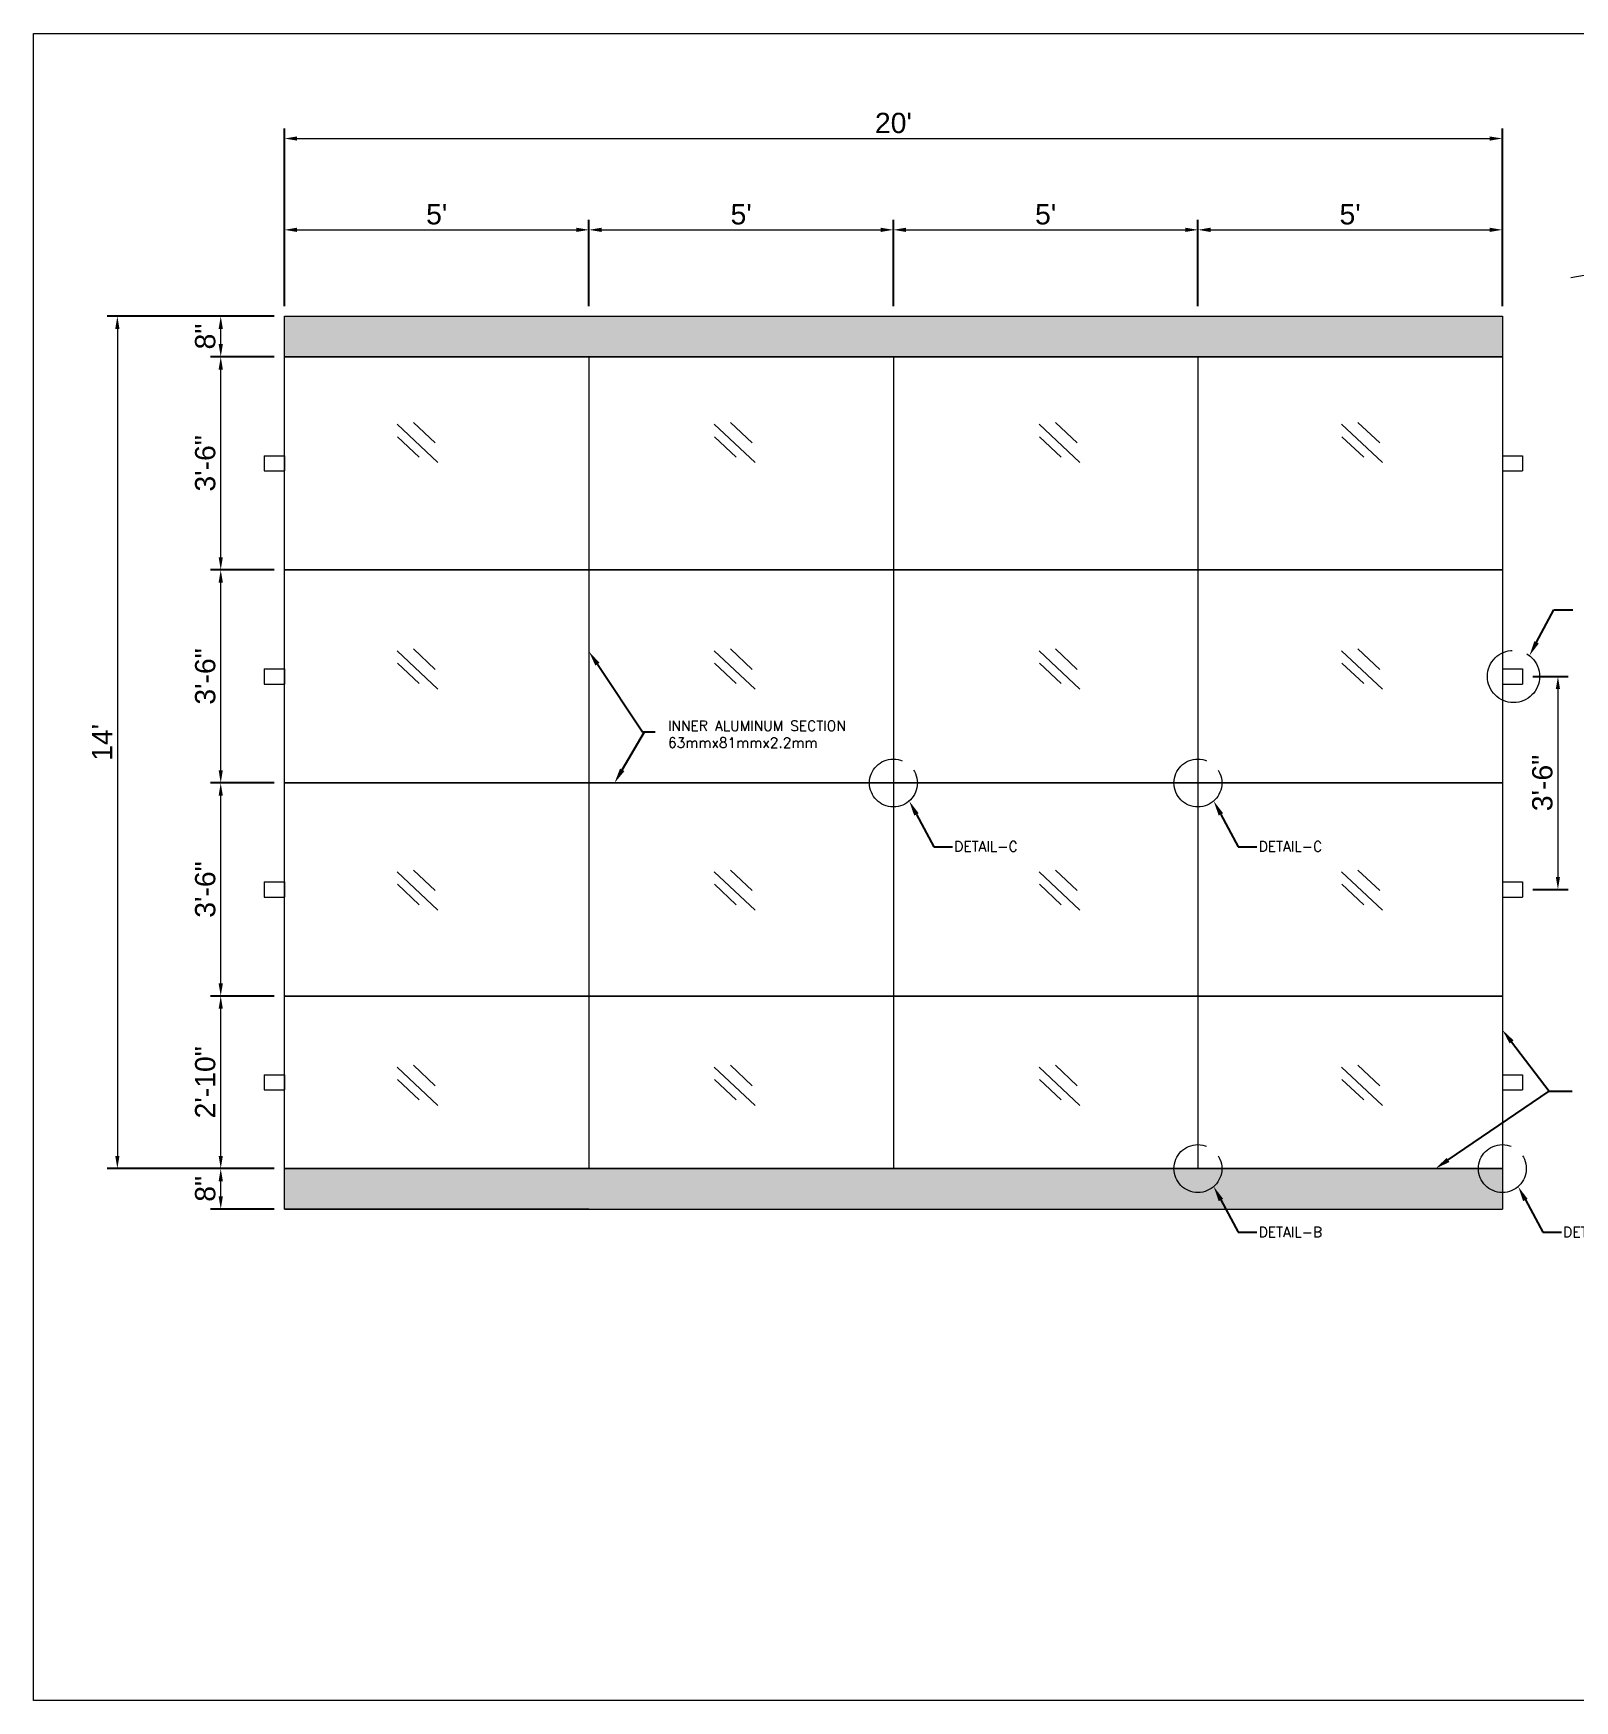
# Model space of a CAD drawing. Header units: feet. Extents: x -11 to 2437, y -109 to 219.
# Drawn here: x -10.8 to 292.9, y -109.3 to 219.3 of the extents above; entities that cross this region are included whole.
import ezdxf
from ezdxf import colors
from ezdxf.entities.mleader import LeaderData, LeaderLine
from ezdxf.math import Vec2, Vec3

# ---------------------------------------------------------------- set-up
doc = ezdxf.new("R2010")
doc.units = ezdxf.units.FT
doc.header["$MEASUREMENT"] = 0
doc.linetypes.add('ACAD_ISO08W100', pattern=[36, 24, -3, 6, -3])
for name, color, linetype, lineweight in [('DIM-1', 1, 'Continuous', 0), ('LIN-1', 3, 'Continuous', 18), ('LIN-2', 5, 'Continuous', 18)]:
    doc.layers.add(name, color=color, linetype=linetype, lineweight=lineweight)
doc.styles.add('Annotative', font='arial.ttf')
doc.styles.get("Standard").update_dxf_attribs({"font": 'romans.shx', "height": 4})
doc.dimstyles.new('DIM-1', dxfattribs={"dimtxt": 4, "dimasz": 2.5, "dimexe": 2, "dimexo": 2, "dimgap": 1, "dimtad": 1, "dimdec": 0, "dimzin": 0, "dimdsep": 46, "dimlunit": 4, "dimtxsty": 'Annotative', "dimcen": 0.09, "dimadec": 0, "dimazin": 0, "dimtfac": 1, "dimtdec": 0, "dimtofl": 0, "dimtmove": 0, "dimatfit": 3, "dimfxl": 1, "dimtolj": 1, "dimtzin": 0, "dimlwd": 0, "dimarcsym": 0})
doc.dimstyles.new('DIM-2', dxfattribs={"dimtxt": 0.5, "dimasz": 0.5, "dimexe": 0.5, "dimexo": 0.5, "dimgap": 0, "dimtad": 1, "dimdec": 0, "dimzin": 0, "dimdsep": 46, "dimlunit": 4, "dimtxsty": 'Annotative', "dimcen": 0.09, "dimadec": 0, "dimazin": 0, "dimtfac": 1, "dimtdec": 0, "dimtofl": 0, "dimtmove": 0, "dimatfit": 3, "dimfxl": 1, "dimtolj": 1, "dimtzin": 0, "dimlwd": 0, "dimarcsym": 0})

# ---------------------------------------------------------------- blocks, each defined once
blk = doc.blocks.new('*D1')
at = {"layer": 'Defpoints', "color": 0, "lineweight": 18, "transparency": 16777216}
for p in [(26.11, -4.44), (38.67, -4.44), (38.67, -12.44)]:
    blk.add_point(p, dxfattribs=at)
at = {"layer": 'DIM-1', "color": 0, "lineweight": -2, "transparency": 16777216}
for p, q in [((36.67, -4.44), (24.11, -4.44)), ((36.67, -12.44), (24.11, -12.44))]:
    blk.add_line(p, q, dxfattribs=at)
at = {"layer": 'DIM-1', "color": 0, "lineweight": 0, "transparency": 16777216}
blk.add_line((26.11, -9.94), (26.11, -6.94), dxfattribs=at)
at = {"layer": 'DIM-1', "color": 0, "lineweight": 18, "transparency": 16777216}
for points in [[(25.7, -6.94), (26.53, -6.94), (26.11, -4.44)], [(25.7, -9.94), (26.53, -9.94), (26.11, -12.44)]]:
    blk.add_solid(points, dxfattribs=at)
at = {"layer": 'DIM-1', "color": 0, "lineweight": 18, "transparency": 16777216, "insert": (23.07, -8.44), "char_height": 4, "attachment_point": 5, "rotation": 90, "style": 'Annotative'}
blk.add_mtext('\\A1;8"', dxfattribs=at)
blk = doc.blocks.new('*D2')
at = {"layer": 'Defpoints', "color": 0, "lineweight": 18, "transparency": 16777216}
for p in [(26.11, 29.56), (38.67, 29.56), (38.67, -4.44)]:
    blk.add_point(p, dxfattribs=at)
at = {"layer": 'DIM-1', "color": 0, "lineweight": -2, "transparency": 16777216}
for p, q in [((36.67, 29.56), (24.11, 29.56)), ((36.67, -4.44), (24.11, -4.44))]:
    blk.add_line(p, q, dxfattribs=at)
at = {"layer": 'DIM-1', "color": 0, "lineweight": 0, "transparency": 16777216}
blk.add_line((26.11, -1.94), (26.11, 27.06), dxfattribs=at)
at = {"layer": 'DIM-1', "color": 0, "lineweight": 18, "transparency": 16777216}
for points in [[(25.7, 27.06), (26.53, 27.06), (26.11, 29.56)], [(25.7, -1.94), (26.53, -1.94), (26.11, -4.44)]]:
    blk.add_solid(points, dxfattribs=at)
at = {"layer": 'DIM-1', "color": 0, "lineweight": 18, "transparency": 16777216, "insert": (23.07, 12.56), "char_height": 4, "attachment_point": 5, "rotation": 90, "style": 'Annotative'}
blk.add_mtext('\\A1;2\'-10"', dxfattribs=at)
blk = doc.blocks.new('*D3')
at = {"layer": 'Defpoints', "color": 0, "lineweight": 18, "transparency": 16777216}
for p in [(26.11, 71.56), (38.67, 71.56), (38.67, 29.56)]:
    blk.add_point(p, dxfattribs=at)
at = {"layer": 'DIM-1', "color": 0, "lineweight": -2, "transparency": 16777216}
for p, q in [((36.67, 71.56), (24.11, 71.56)), ((36.67, 29.56), (24.11, 29.56))]:
    blk.add_line(p, q, dxfattribs=at)
at = {"layer": 'DIM-1', "color": 0, "lineweight": 0, "transparency": 16777216}
blk.add_line((26.11, 32.06), (26.11, 69.06), dxfattribs=at)
at = {"layer": 'DIM-1', "color": 0, "lineweight": 18, "transparency": 16777216}
for points in [[(25.7, 69.06), (26.53, 69.06), (26.11, 71.56)], [(25.7, 32.06), (26.53, 32.06), (26.11, 29.56)]]:
    blk.add_solid(points, dxfattribs=at)
at = {"layer": 'DIM-1', "color": 0, "lineweight": 18, "transparency": 16777216, "insert": (23.07, 50.56), "char_height": 4, "attachment_point": 5, "rotation": 90, "style": 'Annotative'}
blk.add_mtext('\\A1;3\'-6"', dxfattribs=at)
blk = doc.blocks.new('*D4')
at = {"layer": 'Defpoints', "color": 0, "lineweight": 18, "transparency": 16777216}
for p in [(26.11, 113.56), (38.67, 113.56), (38.61, 71.56)]:
    blk.add_point(p, dxfattribs=at)
at = {"layer": 'DIM-1', "color": 0, "lineweight": -2, "transparency": 16777216}
for p, q in [((36.67, 113.56), (24.11, 113.56)), ((36.61, 71.56), (24.11, 71.56))]:
    blk.add_line(p, q, dxfattribs=at)
at = {"layer": 'DIM-1', "color": 0, "lineweight": 0, "transparency": 16777216}
blk.add_line((26.11, 74.06), (26.11, 111.06), dxfattribs=at)
at = {"layer": 'DIM-1', "color": 0, "lineweight": 18, "transparency": 16777216}
for points in [[(25.7, 111.06), (26.53, 111.06), (26.11, 113.56)], [(25.7, 74.06), (26.53, 74.06), (26.11, 71.56)]]:
    blk.add_solid(points, dxfattribs=at)
at = {"layer": 'DIM-1', "color": 0, "lineweight": 18, "transparency": 16777216, "insert": (23.07, 92.56), "char_height": 4, "attachment_point": 5, "rotation": 90, "style": 'Annotative'}
blk.add_mtext('\\A1;3\'-6"', dxfattribs=at)
blk = doc.blocks.new('*D5')
at = {"layer": 'Defpoints', "color": 0, "lineweight": 18, "transparency": 16777216}
for p in [(26.11, 155.56), (38.67, 155.56), (38.67, 113.56)]:
    blk.add_point(p, dxfattribs=at)
at = {"layer": 'DIM-1', "color": 0, "lineweight": -2, "transparency": 16777216}
for p, q in [((36.67, 155.56), (24.11, 155.56)), ((36.67, 113.56), (24.11, 113.56))]:
    blk.add_line(p, q, dxfattribs=at)
at = {"layer": 'DIM-1', "color": 0, "lineweight": 0, "transparency": 16777216}
blk.add_line((26.11, 116.06), (26.11, 153.06), dxfattribs=at)
at = {"layer": 'DIM-1', "color": 0, "lineweight": 18, "transparency": 16777216}
for points in [[(25.7, 153.06), (26.53, 153.06), (26.11, 155.56)], [(25.7, 116.06), (26.53, 116.06), (26.11, 113.56)]]:
    blk.add_solid(points, dxfattribs=at)
at = {"layer": 'DIM-1', "color": 0, "lineweight": 18, "transparency": 16777216, "insert": (23.07, 134.56), "char_height": 4, "attachment_point": 5, "rotation": 90, "style": 'Annotative'}
blk.add_mtext('\\A1;3\'-6"', dxfattribs=at)
blk = doc.blocks.new('*D6')
at = {"layer": 'Defpoints', "color": 0, "lineweight": 18, "transparency": 16777216}
for p in [(26.11, 163.56), (38.67, 163.56), (38.61, 155.56)]:
    blk.add_point(p, dxfattribs=at)
at = {"layer": 'DIM-1', "color": 0, "lineweight": -2, "transparency": 16777216}
for p, q in [((36.67, 163.56), (24.11, 163.56)), ((36.61, 155.56), (24.11, 155.56))]:
    blk.add_line(p, q, dxfattribs=at)
at = {"layer": 'DIM-1', "color": 0, "lineweight": 0, "transparency": 16777216}
blk.add_line((26.11, 158.06), (26.11, 161.06), dxfattribs=at)
at = {"layer": 'DIM-1', "color": 0, "lineweight": 18, "transparency": 16777216}
for points in [[(25.7, 161.06), (26.53, 161.06), (26.11, 163.56)], [(25.7, 158.06), (26.53, 158.06), (26.11, 155.56)]]:
    blk.add_solid(points, dxfattribs=at)
at = {"layer": 'DIM-1', "color": 0, "lineweight": 18, "transparency": 16777216, "insert": (23.07, 159.56), "char_height": 4, "attachment_point": 5, "rotation": 90, "style": 'Annotative'}
blk.add_mtext('\\A1;8"', dxfattribs=at)
blk = doc.blocks.new('*D7')
at = {"layer": 'Defpoints', "color": 0, "lineweight": 18, "transparency": 16777216}
for p in [(38.61, 163.56), (5.74, -4.44), (38.67, -4.44)]:
    blk.add_point(p, dxfattribs=at)
at = {"layer": 'DIM-1', "color": 0, "lineweight": -2, "transparency": 16777216}
for p, q in [((36.61, 163.56), (3.74, 163.56)), ((36.67, -4.44), (3.74, -4.44))]:
    blk.add_line(p, q, dxfattribs=at)
at = {"layer": 'DIM-1', "color": 0, "lineweight": 0, "transparency": 16777216}
blk.add_line((5.74, 161.06), (5.74, -1.94), dxfattribs=at)
at = {"layer": 'DIM-1', "color": 0, "lineweight": 18, "transparency": 16777216}
for points in [[(5.32, 161.06), (6.16, 161.06), (5.74, 163.56)], [(5.32, -1.94), (6.16, -1.94), (5.74, -4.44)]]:
    blk.add_solid(points, dxfattribs=at)
at = {"layer": 'DIM-1', "color": 0, "lineweight": 18, "transparency": 16777216, "insert": (2.73, 79.56), "char_height": 4, "attachment_point": 5, "rotation": 90, "style": 'Annotative'}
blk.add_mtext("\\A1;14'", dxfattribs=at)
blk = doc.blocks.new('*D8')
at = {"layer": 'Defpoints', "color": 0, "lineweight": 18, "transparency": 16777216}
for p in [(98.67, 180.59), (38.67, 163.56), (98.67, 163.56)]:
    blk.add_point(p, dxfattribs=at)
at = {"layer": 'DIM-1', "color": 0, "lineweight": -2, "transparency": 16777216}
for p, q in [((38.67, 165.56), (38.67, 182.59)), ((98.67, 165.56), (98.67, 182.59))]:
    blk.add_line(p, q, dxfattribs=at)
at = {"layer": 'DIM-1', "color": 0, "lineweight": 0, "transparency": 16777216}
blk.add_line((41.17, 180.59), (96.17, 180.59), dxfattribs=at)
at = {"layer": 'DIM-1', "color": 0, "lineweight": 18, "transparency": 16777216}
for points in [[(41.17, 181.01), (41.17, 180.17), (38.67, 180.59)], [(96.17, 181.01), (96.17, 180.17), (98.67, 180.59)]]:
    blk.add_solid(points, dxfattribs=at)
at = {"layer": 'DIM-1', "color": 0, "lineweight": 18, "transparency": 16777216, "insert": (68.67, 183.63), "char_height": 4, "attachment_point": 5, "style": 'Annotative'}
blk.add_mtext("\\A1;5'", dxfattribs=at)
blk = doc.blocks.new('*D9')
at = {"layer": 'Defpoints', "color": 0, "lineweight": 18, "transparency": 16777216}
for p in [(158.67, 180.59), (98.67, 165.56), (158.67, 165.56)]:
    blk.add_point(p, dxfattribs=at)
at = {"layer": 'DIM-1', "color": 0, "lineweight": -2, "transparency": 16777216}
for p, q in [((98.67, 167.56), (98.67, 182.59)), ((158.67, 167.56), (158.67, 182.59))]:
    blk.add_line(p, q, dxfattribs=at)
at = {"layer": 'DIM-1', "color": 0, "lineweight": 0, "transparency": 16777216}
blk.add_line((101.17, 180.59), (156.17, 180.59), dxfattribs=at)
at = {"layer": 'DIM-1', "color": 0, "lineweight": 18, "transparency": 16777216}
for points in [[(101.17, 181.01), (101.17, 180.17), (98.67, 180.59)], [(156.17, 181.01), (156.17, 180.17), (158.67, 180.59)]]:
    blk.add_solid(points, dxfattribs=at)
at = {"layer": 'DIM-1', "color": 0, "lineweight": 18, "transparency": 16777216, "insert": (128.67, 183.63), "char_height": 4, "attachment_point": 5, "style": 'Annotative'}
blk.add_mtext("\\A1;5'", dxfattribs=at)
blk = doc.blocks.new('*D10')
at = {"layer": 'Defpoints', "color": 0, "lineweight": 18, "transparency": 16777216}
for p in [(218.67, 180.59), (158.67, 163.56), (218.67, 163.56)]:
    blk.add_point(p, dxfattribs=at)
at = {"layer": 'DIM-1', "color": 0, "lineweight": -2, "transparency": 16777216}
for p, q in [((158.67, 165.56), (158.67, 182.59)), ((218.67, 165.56), (218.67, 182.59))]:
    blk.add_line(p, q, dxfattribs=at)
at = {"layer": 'DIM-1', "color": 0, "lineweight": 0, "transparency": 16777216}
blk.add_line((161.17, 180.59), (216.17, 180.59), dxfattribs=at)
at = {"layer": 'DIM-1', "color": 0, "lineweight": 18, "transparency": 16777216}
for points in [[(161.17, 181.01), (161.17, 180.17), (158.67, 180.59)], [(216.17, 181.01), (216.17, 180.17), (218.67, 180.59)]]:
    blk.add_solid(points, dxfattribs=at)
at = {"layer": 'DIM-1', "color": 0, "lineweight": 18, "transparency": 16777216, "insert": (188.67, 183.63), "char_height": 4, "attachment_point": 5, "style": 'Annotative'}
blk.add_mtext("\\A1;5'", dxfattribs=at)
blk = doc.blocks.new('*D11')
at = {"layer": 'Defpoints', "color": 0, "lineweight": 18, "transparency": 16777216}
for p in [(278.67, 180.59), (218.67, 165.56), (278.67, 165.56)]:
    blk.add_point(p, dxfattribs=at)
at = {"layer": 'DIM-1', "color": 0, "lineweight": -2, "transparency": 16777216}
for p, q in [((218.67, 167.56), (218.67, 182.59)), ((278.67, 167.56), (278.67, 182.59))]:
    blk.add_line(p, q, dxfattribs=at)
at = {"layer": 'DIM-1', "color": 0, "lineweight": 0, "transparency": 16777216}
blk.add_line((221.17, 180.59), (276.17, 180.59), dxfattribs=at)
at = {"layer": 'DIM-1', "color": 0, "lineweight": 18, "transparency": 16777216}
for points in [[(221.17, 181.01), (221.17, 180.17), (218.67, 180.59)], [(276.17, 181.01), (276.17, 180.17), (278.67, 180.59)]]:
    blk.add_solid(points, dxfattribs=at)
at = {"layer": 'DIM-1', "color": 0, "lineweight": 18, "transparency": 16777216, "insert": (248.67, 183.63), "char_height": 4, "attachment_point": 5, "style": 'Annotative'}
blk.add_mtext("\\A1;5'", dxfattribs=at)
blk = doc.blocks.new('*D12')
at = {"layer": 'Defpoints', "color": 0, "lineweight": 18, "transparency": 16777216}
for p in [(278.67, 198.59), (38.67, 163.56), (278.67, 163.56)]:
    blk.add_point(p, dxfattribs=at)
at = {"layer": 'DIM-1', "color": 0, "lineweight": -2, "transparency": 16777216}
for p, q in [((38.67, 165.56), (38.67, 200.59)), ((278.67, 165.56), (278.67, 200.59))]:
    blk.add_line(p, q, dxfattribs=at)
at = {"layer": 'DIM-1', "color": 0, "lineweight": 0, "transparency": 16777216}
blk.add_line((41.17, 198.59), (276.17, 198.59), dxfattribs=at)
at = {"layer": 'DIM-1', "color": 0, "lineweight": 18, "transparency": 16777216}
for points in [[(41.17, 199), (41.17, 198.17), (38.67, 198.59)], [(276.17, 199), (276.17, 198.17), (278.67, 198.59)]]:
    blk.add_solid(points, dxfattribs=at)
at = {"layer": 'DIM-1', "color": 0, "lineweight": 18, "transparency": 16777216, "insert": (158.67, 201.63), "char_height": 4, "attachment_point": 5, "style": 'Annotative'}
blk.add_mtext("\\A1;20'", dxfattribs=at)
blk = doc.blocks.new('*D62')
at = {"color": 0, "linetype": 'ACAD_ISO08W100', "lineweight": -2, "transparency": 16777216}
for p, q in [((4.762, -0.319), (4.391, 1.781)), ((0.822, -1.013), (0.452, 1.086))]:
    blk.add_line(p, q, dxfattribs=at)
at = {"color": 0, "linetype": 'ACAD_ISO08W100', "lineweight": 0, "transparency": 16777216}
blk.add_line((1.031, 0.681), (3.986, 1.202), dxfattribs=at)
at = {"color": 0, "linetype": 'ACAD_ISO08W100', "lineweight": 18, "transparency": 16777216}
for points in [[(3.971, 1.284), (4, 1.12), (4.478, 1.288)], [(1.017, 0.763), (1.046, 0.599), (0.539, 0.594)]]:
    blk.add_solid(points, dxfattribs=at)
at = {"layer": 'Defpoints', "color": 0, "linetype": 'ACAD_ISO08W100', "lineweight": 18, "transparency": 16777216}
for p in [(4.478, 1.288), (4.848, -0.811), (0.909, -1.506)]:
    blk.add_point(p, dxfattribs=at)
at = {"color": 0, "linetype": 'ACAD_ISO08W100', "lineweight": 18, "transparency": 16777216, "insert": (2.624, 1.215), "char_height": 0.5, "attachment_point": 5, "rotation": 10, "style": 'Annotative'}
blk.add_mtext('\\A1;4"', dxfattribs=at)
blk = doc.blocks.new('*D61')
at = {"color": 0, "linetype": 'ACAD_ISO08W100', "lineweight": -2, "transparency": 16777216}
for p, q in [((5.331, -0.94), (7.027, -1.395)), ((4.555, -3.838), (6.25, -4.292))]:
    blk.add_line(p, q, dxfattribs=at)
at = {"color": 0, "linetype": 'ACAD_ISO08W100', "lineweight": 0, "transparency": 16777216}
blk.add_line((6.414, -1.748), (5.897, -3.68), dxfattribs=at)
at = {"color": 0, "linetype": 'ACAD_ISO08W100', "lineweight": 18, "transparency": 16777216}
for points in [[(6.334, -1.727), (6.495, -1.77), (6.544, -1.265)], [(5.816, -3.658), (5.977, -3.702), (5.767, -4.163)]]:
    blk.add_solid(points, dxfattribs=at)
at = {"layer": 'Defpoints', "color": 0, "linetype": 'ACAD_ISO08W100', "lineweight": 18, "transparency": 16777216}
for p in [(4.848, -0.811), (4.072, -3.709), (5.767, -4.163)]:
    blk.add_point(p, dxfattribs=at)
at = {"color": 0, "linetype": 'ACAD_ISO08W100', "lineweight": 18, "transparency": 16777216, "insert": (5.909, -2.648), "char_height": 0.5, "attachment_point": 5, "rotation": 75, "style": 'Annotative'}
blk.add_mtext('\\A1;3"', dxfattribs=at)
blk = doc.blocks.new('*D60')
at = {"color": 0, "linetype": 'ACAD_ISO08W100', "lineweight": -2, "transparency": 16777216}
for p, q in [((-0.881, -1.536), (-3.081, -1.924)), ((-0.36, -4.49), (-2.56, -4.878))]:
    blk.add_line(p, q, dxfattribs=at)
at = {"color": 0, "linetype": 'ACAD_ISO08W100', "lineweight": 0, "transparency": 16777216}
blk.add_line((-2.502, -2.329), (-2.155, -4.299), dxfattribs=at)
at = {"color": 0, "linetype": 'ACAD_ISO08W100', "lineweight": 18, "transparency": 16777216}
for points in [[(-2.42, -2.315), (-2.584, -2.344), (-2.589, -1.837)], [(-2.073, -4.284), (-2.237, -4.313), (-2.068, -4.791)]]:
    blk.add_solid(points, dxfattribs=at)
at = {"layer": 'Defpoints', "color": 0, "linetype": 'ACAD_ISO08W100', "lineweight": 18, "transparency": 16777216}
for p in [(-0.388, -1.449), (-2.068, -4.791), (0.133, -4.403)]:
    blk.add_point(p, dxfattribs=at)
at = {"color": 0, "linetype": 'ACAD_ISO08W100', "lineweight": 18, "transparency": 16777216, "insert": (-2.077, -3.27), "char_height": 0.5, "attachment_point": 5, "rotation": 280, "style": 'Annotative'}
blk.add_mtext('\\A1;3"', dxfattribs=at)
blk = doc.blocks.new('*D17')
at = {"layer": 'Defpoints', "color": 0, "lineweight": 18, "transparency": 16777216}
for p in [(282.67, 92.56), (282.67, 50.56), (289.62, 50.56)]:
    blk.add_point(p, dxfattribs=at)
at = {"layer": 'DIM-1', "color": 0, "lineweight": -2, "transparency": 16777216}
for p, q in [((284.67, 92.56), (291.62, 92.56)), ((284.67, 50.56), (291.62, 50.56))]:
    blk.add_line(p, q, dxfattribs=at)
at = {"layer": 'DIM-1', "color": 0, "lineweight": 0, "transparency": 16777216}
blk.add_line((289.62, 90.06), (289.62, 53.06), dxfattribs=at)
at = {"layer": 'DIM-1', "color": 0, "lineweight": 18, "transparency": 16777216}
for points in [[(289.2, 90.06), (290.03, 90.06), (289.62, 92.56)], [(289.2, 53.06), (290.03, 53.06), (289.62, 50.56)]]:
    blk.add_solid(points, dxfattribs=at)
at = {"layer": 'DIM-1', "color": 0, "lineweight": 18, "transparency": 16777216, "insert": (286.57, 71.56), "char_height": 4, "attachment_point": 5, "rotation": 90, "style": 'Annotative'}
blk.add_mtext('\\A1;3\'-6"', dxfattribs=at)
blk = doc.blocks.new('CLAMP')
at = {"color": 7, "lineweight": 18}
for p, q in [((0.243, 1.488), (-0.542, -1.442)), ((0.388, 1.449), (-0.388, -1.449)), ((0.388, 1.449), (0.243, 1.488)), ((0.909, -1.506), (0.388, 1.449)), ((0.909, -1.506), (4.848, -0.811)), ((4.848, -0.811), (4.072, -3.709)), ((4.993, -0.85), (4.192, -3.84)), ((4.848, -0.811), (4.993, -0.85)), ((-0.015, -4.429), (-0.542, -1.442)), ((-0.388, -1.449), (-0.542, -1.442)), ((0.133, -4.403), (-0.388, -1.449)), ((0.909, -1.506), (0.133, -4.403)), ((2.658, -2.283), (3.317, -2.167)), ((0.955, -2.671), (0.911, -2.834)), ((1.074, -2.562), (1.733, -2.446)), ((1.86, -2.796), (1.903, -2.633)), ((2.539, -2.391), (2.495, -2.555)), ((2.666, -2.741), (3.325, -2.626)), ((3.444, -2.517), (3.488, -2.353)), ((1.082, -3.021), (1.741, -2.905)), ((0.133, -4.403), (4.072, -3.709)), ((0.159, -4.551), (4.192, -3.84))]:
    blk.add_line(p, q, dxfattribs=at)
for centre in [(0.352, 0.436), (-0.165, -1.496), (0.695, -1.506), (0.177, -3.438)]:
    blk.add_circle(centre, 0.05, dxfattribs=at)
for centre, start, end in [((3.343, -2.315), 345, 99.9522), ((1.099, -2.71), 99.9522, 165), ((1.759, -2.594), 345, 99.9522), ((2.64, -2.594), 165, 279.9522), ((2.684, -2.43), 99.9522, 165), ((3.299, -2.478), 279.9522, 345), ((1.056, -2.873), 165, 279.9522), ((1.715, -2.757), 279.9522, 345), ((0.133, -4.403), 190, 280)]:
    blk.add_arc(centre, 0.15, start, end, dxfattribs=at)
at = {"color": 7, "linetype": 'ACAD_ISO08W100', "lineweight": 18}
dim = blk.add_linear_dim(base=(4.478, 1.288), p1=(0.909, -1.506), p2=(4.848, -0.811), angle=10, dimstyle='DIM-2', dxfattribs=at)
dim.commit()
dim.dimension.update_dxf_attribs({"geometry": '*D62', "text_midpoint": (2.668, 0.969), "dimtype": 129})
for p1, p2, distance, picture, middle in [((4.848, -0.811), (4.072, -3.709), 1.755, '*D61', (5.909, -2.648)), ((-0.388, -1.449), (0.133, -4.403), -2.235, '*D60', (-2.077, -3.27))]:
    dim = blk.add_aligned_dim(p1=p1, p2=p2, distance=distance, dimstyle='DIM-2', dxfattribs=at)
    dim.commit()
    dim.dimension.update_dxf_attribs({"geometry": picture, "text_midpoint": middle})

msp = doc.modelspace()

# ---------------------------------------------------------------- hatches: boundary and pattern name
at = {"layer": 'DIM-1', "lineweight": 18}
h = msp.add_hatch(dxfattribs=at)
h.set_pattern_fill('AR-CONC')
h.paths.add_polyline_path([(278.67, 163.56), (38.67, 163.56), (38.67, 155.56), (278.67, 155.56)])
h.paths.add_polyline_path([(278.67, -4.44), (38.67, -4.44), (38.67, -12.44), (278.67, -12.44)])

# ---------------------------------------------------------------- linework, layer by layer
at = {"color": 7, "lineweight": 18}
for p, q in [((34.67, 136.06), (34.67, 133.06)), ((34.67, 136.06), (38.67, 136.06)), ((38.67, 136.06), (38.67, 133.06)), ((278.67, 136.06), (278.67, 133.06)), ((278.67, 136.06), (282.67, 136.06)), ((282.67, 136.06), (282.67, 133.06)), ((34.67, 133.06), (38.67, 133.06)), ((278.67, 133.06), (282.67, 133.06)), ((34.67, 94.06), (34.67, 91.06)), ((34.67, 94.06), (38.67, 94.06)), ((38.67, 94.06), (38.67, 91.06)), ((278.67, 94.06), (278.67, 91.06)), ((278.67, 94.06), (282.67, 94.06)), ((282.67, 94.06), (282.67, 91.06)), ((34.67, 91.06), (38.67, 91.06)), ((278.67, 91.06), (282.67, 91.06)), ((34.67, 52.06), (34.67, 49.06)), ((34.67, 52.06), (38.67, 52.06)), ((38.67, 52.06), (38.67, 49.06)), ((278.67, 52.06), (278.67, 49.06)), ((278.67, 52.06), (282.67, 52.06)), ((282.67, 52.06), (282.67, 49.06)), ((34.67, 49.06), (38.67, 49.06)), ((278.67, 49.06), (282.67, 49.06)), ((34.67, 14.06), (34.67, 11.06)), ((34.67, 14.06), (38.67, 14.06)), ((38.67, 14.06), (38.67, 11.06)), ((278.67, 14.06), (278.67, 11.06)), ((278.67, 14.06), (282.67, 14.06)), ((282.67, 14.06), (282.67, 11.06)), ((34.67, 11.06), (38.67, 11.06)), ((278.67, 11.06), (282.67, 11.06))]:
    msp.add_line(p, q, dxfattribs=at)
at = {"layer": 'DIM-1', "color": 7, "lineweight": 18}
for p, q in [((60.88, 142.28), (68.91, 134.71)), ((64.08, 142.63), (68.37, 138.61)), ((123.37, 142.28), (131.4, 134.71)), ((126.57, 142.63), (130.86, 138.61)), ((187.4, 142.28), (195.43, 134.71)), ((190.61, 142.63), (194.9, 138.61)), ((247, 142.28), (255.04, 134.71)), ((250.21, 142.63), (254.5, 138.61)), ((60.93, 139.82), (65.22, 135.8)), ((123.42, 139.82), (127.71, 135.8)), ((187.46, 139.82), (191.75, 135.8)), ((247.06, 139.82), (251.35, 135.8)), ((60.88, 97.62), (68.91, 90.05)), ((64.08, 97.97), (68.37, 93.96)), ((123.37, 97.62), (131.4, 90.05)), ((126.57, 97.97), (130.86, 93.96)), ((187.4, 97.62), (195.43, 90.05)), ((190.61, 97.97), (194.9, 93.96)), ((247, 97.62), (255.04, 90.05)), ((250.21, 97.97), (254.5, 93.96)), ((60.93, 95.16), (65.22, 91.14)), ((123.42, 95.16), (127.71, 91.14)), ((187.46, 95.16), (191.75, 91.14)), ((247.06, 95.16), (251.35, 91.14)), ((60.88, 54.05), (68.91, 46.48)), ((64.08, 54.4), (68.37, 50.38)), ((123.37, 54.05), (131.4, 46.48)), ((126.57, 54.4), (130.86, 50.38)), ((187.4, 54.05), (195.43, 46.48)), ((190.61, 54.4), (194.9, 50.38)), ((247, 54.05), (255.04, 46.48)), ((250.21, 54.4), (254.5, 50.38)), ((60.93, 51.59), (65.22, 47.57)), ((123.42, 51.59), (127.71, 47.57)), ((187.46, 51.59), (191.75, 47.57)), ((247.06, 51.59), (251.35, 47.57)), ((60.88, 15.55), (68.91, 7.98)), ((64.08, 15.91), (68.37, 11.89)), ((123.37, 15.55), (131.4, 7.98)), ((126.57, 15.91), (130.86, 11.89)), ((187.4, 15.55), (195.43, 7.98)), ((190.61, 15.91), (194.9, 11.89)), ((247, 15.55), (255.04, 7.98)), ((250.21, 15.91), (254.5, 11.89)), ((60.93, 13.1), (65.22, 9.08)), ((123.42, 13.1), (127.71, 9.08)), ((187.46, 13.1), (191.75, 9.08)), ((247.06, 13.1), (251.35, 9.08))]:
    msp.add_line(p, q, dxfattribs=at)
msp.add_lwpolyline([(-10.81, 219.32), (483.84, 219.32), (483.84, -109.32), (-10.81, -109.32)], close=True, dxfattribs=at)
at = {"layer": 'DIM-1', "color": 7, "linetype": 'ACAD_ISO08W100', "lineweight": 18}
for centre, radius in [((280.87, 92.56), 5.15), ((158.67, 71.56), 4.72), ((218.67, 71.56), 4.72), ((218.67, -4.44), 4.72), ((278.67, -4.44), 4.72)]:
    msp.add_circle(centre, radius, dxfattribs=at)
at = {"layer": 'LIN-1', "color": 7, "lineweight": 18}
for p, q in [((38.67, 155.56), (38.67, 163.56)), ((38.67, 113.56), (38.67, 155.56)), ((38.67, 155.56), (98.67, 155.56)), ((98.67, 155.56), (38.67, 155.56)), ((38.67, 155.56), (98.67, 155.56)), ((98.67, 155.56), (38.67, 155.56)), ((98.67, 155.56), (98.67, 113.56)), ((98.67, 155.56), (158.67, 155.56)), ((158.67, 155.56), (98.67, 155.56)), ((158.67, 155.56), (158.67, 113.56)), ((158.67, 155.56), (218.67, 155.56)), ((218.67, 155.56), (158.67, 155.56)), ((218.67, 155.56), (218.67, 113.56)), ((218.67, 155.56), (278.67, 155.56)), ((278.67, 155.56), (218.67, 155.56)), ((278.67, 155.56), (278.67, 113.56)), ((38.67, 71.56), (38.67, 113.56)), ((38.67, 113.56), (98.67, 113.56)), ((98.67, 113.56), (38.67, 113.56)), ((98.67, 113.56), (98.67, 71.56)), ((98.67, 113.56), (158.67, 113.56)), ((158.67, 113.56), (98.67, 113.56)), ((158.67, 113.56), (158.67, 71.56)), ((158.67, 113.56), (218.67, 113.56)), ((218.67, 113.56), (158.67, 113.56)), ((218.67, 113.56), (218.67, 71.56)), ((218.67, 113.56), (278.67, 113.56)), ((278.67, 113.56), (218.67, 113.56)), ((278.67, 113.56), (278.67, 71.56)), ((38.67, 29.56), (38.67, 71.56)), ((38.67, 71.56), (98.67, 71.56)), ((98.67, 71.56), (38.67, 71.56)), ((98.67, 71.56), (98.67, 29.56)), ((98.67, 71.56), (158.67, 71.56)), ((158.67, 71.56), (98.67, 71.56)), ((158.67, 71.56), (158.67, 29.56)), ((158.67, 71.56), (218.67, 71.56)), ((218.67, 71.56), (158.67, 71.56)), ((218.67, 71.56), (218.67, 29.56)), ((218.67, 71.56), (278.67, 71.56)), ((278.67, 71.56), (218.67, 71.56)), ((278.67, 71.56), (278.67, 29.56)), ((38.67, -4.44), (38.67, 29.56)), ((38.67, 29.56), (98.67, 29.56)), ((98.67, 29.56), (38.67, 29.56)), ((98.67, 29.56), (98.67, -4.44)), ((98.67, 29.56), (158.67, 29.56)), ((158.67, 29.56), (98.67, 29.56)), ((158.67, 29.56), (158.67, -4.44)), ((158.67, 29.56), (218.67, 29.56)), ((218.67, 29.56), (158.67, 29.56)), ((218.67, 29.56), (218.67, -4.44)), ((218.67, 29.56), (278.67, 29.56)), ((278.67, 29.56), (218.67, 29.56)), ((278.67, 29.56), (278.67, -4.44)), ((38.67, -4.44), (98.67, -4.44)), ((98.67, -4.44), (38.67, -4.44)), ((98.67, -4.44), (158.67, -4.44)), ((158.67, -4.44), (98.67, -4.44)), ((158.67, -4.44), (218.67, -4.44)), ((218.67, -4.44), (158.67, -4.44)), ((218.67, -4.44), (278.67, -4.44)), ((278.67, -4.44), (218.67, -4.44)), ((98.67, -12.44), (38.67, -12.44))]:
    msp.add_line(p, q, dxfattribs=at)
at = {"layer": 'LIN-2', "color": 7, "lineweight": 18}
for p, q in [((38.67, 163.56), (278.67, 163.56)), ((38.67, 155.56), (38.67, 163.56)), ((278.67, 163.56), (278.67, 155.56)), ((38.67, 155.56), (278.67, 155.56)), ((38.67, -4.44), (278.67, -4.44)), ((38.67, -12.44), (38.67, -4.44)), ((278.67, -4.44), (278.67, -12.44)), ((38.67, -12.44), (278.67, -12.44))]:
    msp.add_line(p, q, dxfattribs=at)

# ---------------------------------------------------------------- block references
at = {"color": 7, "linetype": 'ACAD_ISO08W100', "lineweight": 18, "xscale": 6.039554642945757, "yscale": 6.039554642945757, "zscale": 6.039554642945757}
msp.add_blockref('CLAMP', (310.76, 182.75), dxfattribs=at)

# ---------------------------------------------------------------- texts
at = {"layer": 'DIM-1', "color": 7, "lineweight": 18, "char_height": 2}
for s, width, insert, attachment_point in [('{\\C3;INNER ALUMINUM SECTION 63mmx81mmx2.2mm}', 39.6291, (114.24, 83.84), 1), ('{\\C3;DETAIL-C}', 54.1862, (170.65, 58.06), 7), ('{\\C3;DETAIL-C}', 54.1862, (230.65, 58.06), 7), ('{\\C3;DETAIL-B}', 54.1862, (230.65, -17.94), 7), ('{\\C3;DETAIL-B}', 54.1862, (290.65, -17.94), 7)]:
    msp.add_mtext_dynamic_manual_height_columns(s, width=width, gutter_width=20, heights=[0], dxfattribs=dict(at, insert=insert, attachment_point=attachment_point))

# ---------------------------------------------------------------- dimensions: what is measured, and where the dimension line sits
at = {"layer": 'DIM-1', "color": 7, "lineweight": 18}
for base, p1, p2, picture, middle in [((278.67, 198.59), (38.67, 163.56), (278.67, 163.56), '*D12', (158.67, 201.63)), ((98.67, 180.59), (38.67, 163.56), (98.67, 163.56), '*D8', (68.67, 183.63)), ((158.67, 180.59), (98.67, 165.56), (158.67, 165.56), '*D9', (128.67, 183.63)), ((218.67, 180.59), (158.67, 163.56), (218.67, 163.56), '*D10', (188.67, 183.63)), ((278.67, 180.59), (218.67, 165.56), (278.67, 165.56), '*D11', (248.67, 183.63))]:
    dim = msp.add_linear_dim(base=base, p1=p1, p2=p2, dimstyle='DIM-1', dxfattribs=at)
    dim.commit()
    dim.dimension.update_dxf_attribs({"geometry": picture, "text_midpoint": middle})
for base, p1, p2, picture, middle in [((5.74, -4.44), (38.61, 163.56), (38.67, -4.44), '*D7', (2.73, 79.56)), ((26.11, 163.56), (38.61, 155.56), (38.67, 163.56), '*D6', (23.07, 159.56)), ((26.11, 155.56), (38.67, 113.56), (38.67, 155.56), '*D5', (23.07, 134.56)), ((26.11, 113.56), (38.61, 71.56), (38.67, 113.56), '*D4', (23.07, 92.56)), ((289.62, 50.56), (282.67, 92.56), (282.67, 50.56), '*D17', (286.57, 71.56)), ((26.11, 71.56), (38.67, 29.56), (38.67, 71.56), '*D3', (23.07, 50.56)), ((26.11, 29.56), (38.67, -4.44), (38.67, 29.56), '*D2', (23.07, 12.56)), ((26.11, -4.44), (38.67, -12.44), (38.67, -4.44), '*D1', (23.07, -8.44))]:
    dim = msp.add_linear_dim(base=base, p1=p1, p2=p2, angle=90, dimstyle='DIM-1', dxfattribs=at)
    dim.commit()
    dim.dimension.update_dxf_attribs({"geometry": picture, "text_midpoint": middle})

# ---------------------------------------------------------------- leaders
at = {"color": 7, "lineweight": 18}
ml = msp.add_multileader_mtext('Standard', dxfattribs=at)
ml.set_content('', color=7)
ml.set_leader_properties()
ml.build(insert=Vec2(0, 0))
ml.multileader.update_dxf_attribs({"dogleg_length": 0.36, "arrow_head_size": 3})
ctx = ml.context
ctx.base_point, ctx.arrow_head_size, ctx.landing_gap_size, ctx.plane_origin = Vec3(292.54, 105.67), 3, 0.09, Vec3(284, 96.64)
notes = []
notes.append((ctx, [(0, (1, 1, 0), (288.84, 105.67), (1, 0), 3.7, [(0, [(284, 96.64)], 0, [])])]))
ctx.mtext.insert, ctx.mtext.flow_direction = Vec3(292.63, 107.67), 5
ml = msp.add_multileader_mtext('Standard', dxfattribs=at)
ml.set_content('', color=7)
ml.set_leader_properties()
ml.build(insert=Vec2(0, 0))
ml.multileader.update_dxf_attribs({"dogleg_length": 0.36, "arrow_head_size": 3})
ctx = ml.context
ctx.base_point, ctx.arrow_head_size, ctx.landing_gap_size, ctx.plane_origin = Vec3(170.32, 58.99), 3, 0.09, Vec3(161.79, 68.01)
notes.append((ctx, [(0, (1, 1, 0), (166.62, 58.99), (1, 0), 3.7, [(0, [(161.79, 68.01)], 0, [])])]))
ctx.mtext.insert, ctx.mtext.flow_direction = Vec3(170.41, 60.99), 5
ml = msp.add_multileader_mtext('Standard', dxfattribs=at)
ml.set_content('', color=7)
ml.set_leader_properties()
ml.build(insert=Vec2(0, 0))
ml.multileader.update_dxf_attribs({"dogleg_length": 0.36, "arrow_head_size": 3})
ctx = ml.context
ctx.base_point, ctx.arrow_head_size, ctx.landing_gap_size, ctx.plane_origin = Vec3(230.32, 58.99), 3, 0.09, Vec3(221.79, 68.01)
notes.append((ctx, [(0, (1, 1, 0), (226.62, 58.99), (1, 0), 3.7, [(0, [(221.79, 68.01)], 0, [])])]))
ctx.mtext.insert, ctx.mtext.flow_direction = Vec3(230.41, 60.99), 5
ml = msp.add_multileader_mtext('Standard', dxfattribs=at)
ml.set_content('', color=7)
ml.set_leader_properties()
ml.build(insert=Vec2(0, 0))
ml.multileader.update_dxf_attribs({"dogleg_length": 0.36, "arrow_head_size": 3})
ctx = ml.context
ctx.base_point, ctx.arrow_head_size, ctx.landing_gap_size, ctx.plane_origin = Vec3(230.32, -17.01), 3, 0.09, Vec3(221.79, -7.99)
notes.append((ctx, [(0, (1, 1, 0), (226.62, -17.01), (1, 0), 3.7, [(0, [(221.79, -7.99)], 0, [])])]))
ctx.mtext.insert, ctx.mtext.flow_direction = Vec3(230.41, -15.01), 5
ml = msp.add_multileader_mtext('Standard', dxfattribs=at)
ml.set_content('', color=7)
ml.set_leader_properties()
ml.build(insert=Vec2(0, 0))
ml.multileader.update_dxf_attribs({"dogleg_length": 0.36, "arrow_head_size": 3})
ctx = ml.context
ctx.base_point, ctx.arrow_head_size, ctx.landing_gap_size, ctx.plane_origin = Vec3(290.32, -17.01), 3, 0.09, Vec3(281.79, -7.99)
notes.append((ctx, [(0, (1, 1, 0), (286.62, -17.01), (1, 0), 3.7, [(0, [(281.79, -7.99)], 0, [])])]))
ctx.mtext.insert, ctx.mtext.flow_direction = Vec3(290.41, -15.01), 5
at = {"layer": 'DIM-1', "color": 7, "lineweight": 18}
ml = msp.add_multileader_mtext('Standard', dxfattribs=at)
ml.set_content('', color=7)
ml.set_leader_properties()
ml.build(insert=Vec2(0, 0))
ml.multileader.update_dxf_attribs({"dogleg_length": 0.36, "arrow_head_size": 3})
ctx = ml.context
ctx.base_point, ctx.arrow_head_size, ctx.landing_gap_size, ctx.plane_origin = Vec3(109.61, 81.62), 3, 0.09, Vec3(98.67, 97.48)
notes.append((ctx, [(0, (1, 1, 0), (109.25, 81.62), (1, 0), 0.36, [(0, [(98.67, 97.48)], 0, [])])]))
ctx.mtext.insert, ctx.mtext.flow_direction = Vec3(109.7, 83.62), 5
ml = msp.add_multileader_mtext('Standard', dxfattribs=at)
ml.set_content('', color=7)
ml.set_leader_properties()
ml.build(insert=Vec2(0, 0))
ml.multileader.update_dxf_attribs({"dogleg_length": 0.36, "arrow_head_size": 3})
ctx = ml.context
ctx.base_point, ctx.arrow_head_size, ctx.landing_gap_size, ctx.plane_origin = Vec3(111.73, 81.62), 3, 0.09, Vec3(103.71, 71.56)
notes.append((ctx, [(0, (1, 1, 0), (109.61, 81.62), (1, 0), 2.11, [(0, [(103.71, 71.56)], 0, [])])]))
ctx.mtext.insert, ctx.mtext.flow_direction = Vec3(111.82, 83.62), 5
ml = msp.add_multileader_mtext('Standard', dxfattribs=at)
ml.set_content('', color=7)
ml.set_leader_properties()
ml.build(insert=Vec2(0, 0))
ml.multileader.update_dxf_attribs({"dogleg_length": 0.36, "arrow_head_size": 3})
ctx = ml.context
ctx.base_point, ctx.arrow_head_size, ctx.landing_gap_size, ctx.plane_origin = Vec3(288.26, 10.84), 3, 0.09, Vec3(278.67, 22.9)
notes.append((ctx, [(0, (1, 1, 0), (287.9, 10.84), (1, 0), 0.36, [(0, [(278.67, 22.9)], 0, [])])]))
ctx.mtext.insert, ctx.mtext.flow_direction = Vec3(288.35, 12.84), 5
ml = msp.add_multileader_mtext('Standard', dxfattribs=at)
ml.set_content('', color=7)
ml.set_leader_properties()
ml.build(insert=Vec2(0, 0))
ml.multileader.update_dxf_attribs({"dogleg_length": 0.36, "arrow_head_size": 3})
ctx = ml.context
ctx.base_point, ctx.arrow_head_size, ctx.landing_gap_size, ctx.plane_origin = Vec3(292.44, 10.84), 3, 0.09, Vec3(265.49, -4.44)
notes.append((ctx, [(0, (1, 1, 0), (287.9, 10.84), (1, 0), 4.54, [(0, [(265.49, -4.44)], 0, [])])]))
ctx.mtext.insert, ctx.mtext.flow_direction = Vec3(292.53, 12.84), 5
for ctx, leaders in notes:
    for number, flags, end, landing, length, lines in leaders:
        leader = LeaderData()
        leader.index, (leader.has_last_leader_line, leader.has_dogleg_vector, leader.attachment_direction) = number, flags
        leader.last_leader_point, leader.dogleg_vector, leader.dogleg_length = Vec3(end), Vec3(landing), length
        for number, points, colour, breaks in lines:
            line = LeaderLine()
            line.index, line.vertices, line.color, line.breaks = number, Vec3.list(points), colors.encode_raw_color(colour), breaks
            leader.lines.append(line)
        ctx.leaders.append(leader)

doc.saveas('drawing.dxf')
